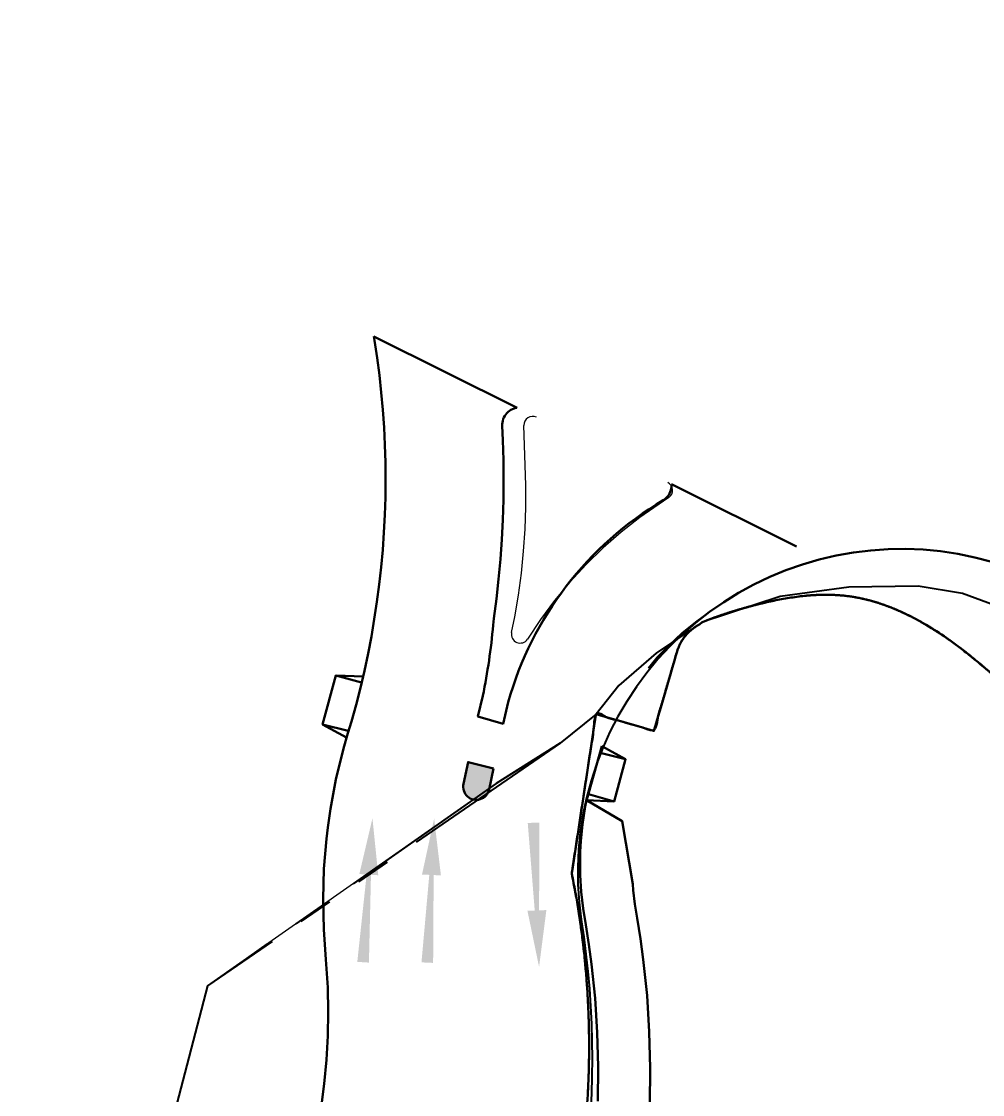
# Model space of a CAD drawing. Header units: millimetres. Extents: x 832508 to 836017, y 816085 to 819654.
# Drawn here: x 834424.3 to 834479.3, y 818164.9 to 818226.2 of the extents above; entities that cross this region are included whole.
import ezdxf

# ---------------------------------------------------------------- set-up
doc = ezdxf.new("R2010")
doc.units = ezdxf.units.MM
doc.header["$LTSCALE"] = 10
doc.linetypes.add('HIDDEN', pattern=[9.525, 6.35, -3.175])
doc.linetypes.add('PHANTOM', pattern=[2.5, 1.25, -0.25, 0.25, -0.25, 0.25, -0.25])
for name, color, linetype in [('BLOCK PLAN BOUNDARY(OFF)', 7, 'Continuous'), ('DLN030_1', 1, 'Continuous'), ('DLN810__', 7, 'Continuous')]:
    doc.layers.add(name, color=color, linetype=linetype)
for name, color, linetype, lineweight in [('DLN_140', 1, 'Continuous', 5), ('DW-TITLE', 7, 'Continuous', 0), ('MMH063__', 7, 'Continuous', 0), ('MMH065__', 7, 'Continuous', 0), ('MMH813_1', 1, 'Continuous', 0), ('XXXXX-PIW-P-WHCRMP1-XXX_1$0$Level 42', 7, 'Continuous', 0)]:
    doc.layers.add(name, color=color, linetype=linetype, lineweight=lineweight)
doc.styles.get("Standard").update_dxf_attribs({"font": 'arial.ttf'})
doc.dimstyles.new('ISO-25', dxfattribs={"dimtxt": 2.5, "dimasz": 2.5, "dimexe": 1.25, "dimexo": 0.625, "dimtad": 1, "dimdec": 3, "dimdsep": 46, "dimtxsty": 'Standard', "dimcen": 2.5, "dimadec": 4, "dimazin": 0, "dimtfac": 1, "dimtdec": 3, "dimtmove": 2, "dimatfit": 3, "dimfxl": 0, "dimarcsym": 0})

# ---------------------------------------------------------------- blocks, each defined once
blk = doc.blocks.new('*D29')
at = {"layer": 'Defpoints', "color": 0}
for p in [(834415.702, 817921.933), (834411.593, 817916.806), (834435.918, 817897.312)]:
    blk.add_point(p, dxfattribs=at)
at = {"layer": 'DLN030_1', "color": 0, "linetype": 'Continuous', "lineweight": -2}
for p, q in [((834802.441, 818404.518), (835197.398, 818897.357)), ((834826.766, 818385.024), (835221.723, 818877.863)), ((834440.027, 817902.439), (834415.702, 817921.933))]:
    blk.add_line(p, q, dxfattribs=at)
at = {"layer": 'DLN030_1', "color": 0, "insert": (835796.631, 819620.174), "char_height": 2.5, "attachment_point": 5, "rotation": 321.29164}
blk.add_mtext('30 m', dxfattribs=at)
blk = doc.blocks.new('*D30')
at = {"layer": 'Defpoints', "color": 0}
for p in [(834403.14, 817932), (834399.031, 817926.873), (834411.593, 817916.806)]:
    blk.add_point(p, dxfattribs=at)
at = {"layer": 'DLN030_1', "color": 0, "linetype": 'Continuous', "lineweight": -2}
for p, q in [((834789.879, 818414.585), (835184.835, 818907.424)), ((834802.441, 818404.518), (835197.398, 818897.357)), ((834415.702, 817921.933), (834403.14, 817932))]:
    blk.add_line(p, q, dxfattribs=at)
at = {"layer": 'DLN030_1', "color": 0, "insert": (834410.865, 817928.733), "char_height": 2.5, "attachment_point": 5, "rotation": 321.29164}
blk.add_mtext('AEL TUNNEL', dxfattribs=at)
blk = doc.blocks.new('*D31')
at = {"layer": 'Defpoints', "color": 0}
for p in [(834378.917, 817951.412), (834374.808, 817946.285), (834399.031, 817926.873)]:
    blk.add_point(p, dxfattribs=at)
at = {"layer": 'DLN030_1', "color": 0, "linetype": 'Continuous', "lineweight": -2}
for p, q in [((834765.656, 818433.997), (835160.613, 818926.836)), ((834789.879, 818414.585), (835184.835, 818907.424)), ((834403.14, 817932), (834378.917, 817951.412))]:
    blk.add_line(p, q, dxfattribs=at)
at = {"layer": 'DLN030_1', "color": 0, "insert": (835759.794, 819649.695), "char_height": 2.5, "attachment_point": 5, "rotation": 321.29164}
blk.add_mtext('30 m', dxfattribs=at)
blk = doc.blocks.new('Key_Plan')
at = {"layer": 'DW-TITLE', "linetype": 'Continuous', "lineweight": 30}
blk.add_lwpolyline([(7.5595, -13.5791), (7.5599, -13.5716), (7.5603, -13.5641), (7.5607, -13.5566), (7.561, -13.549), (7.5614, -13.5415), (7.5617, -13.534), (7.562, -13.5265), (7.5622, -13.519), (7.5625, -13.5115), (7.5627, -13.504), (7.5629, -13.4965), (7.5631, -13.489), (7.5633, -13.4814), (7.5635, -13.4739), (7.5636, -13.4664), (7.5637, -13.4589), (7.5638, -13.4514), (7.5639, -13.4439), (7.5639, -13.4363), (7.564, -13.4288), (7.564, -13.4213), (7.564, -13.4138), (7.564, -13.4063), (7.5639, -13.3987), (7.5639, -13.3912), (7.5638, -13.3837), (7.5637, -13.3762), (7.5636, -13.3687), (7.5635, -13.3612), (7.5633, -13.3537), (7.5631, -13.3461), (7.5629, -13.3386), (7.5627, -13.3311), (7.5625, -13.3236), (7.5622, -13.3161), (7.562, -13.3086), (7.5617, -13.3011), (7.5614, -13.2936), (7.561, -13.2861), (7.5607, -13.2786), (7.5603, -13.2711), (7.5599, -13.2635), (7.5595, -13.256), (7.5591, -13.2486), (7.5586, -13.2411), (7.5582, -13.2336), (7.5577, -13.2261), (7.5572, -13.2186), (7.5567, -13.2111), (7.5561, -13.2036), (7.5556, -13.1961), (7.555, -13.1886), (7.5544, -13.1812), (7.5538, -13.1737), (7.5531, -13.1662), (7.5525, -13.1587), (7.5518, -13.1513), (7.5511, -13.1438), (7.5504, -13.1363), (7.5496, -13.1289), (7.5489, -13.1214), (7.5481, -13.114), (7.5473, -13.1065), (7.5465, -13.0991), (7.5457, -13.0916), (7.5448, -13.0842), (7.544, -13.0767), (7.5431, -13.0693), (7.5422, -13.0619), (7.5413, -13.0544), (7.5403, -13.047), (7.5393, -13.0396), (7.5384, -13.0322), (7.5374, -13.0248), (7.5363, -13.0173), (7.5353, -13.0099), (7.5343, -13.0025), (7.5332, -12.9951), (7.5321, -12.9877), (7.531, -12.9804), (7.5298, -12.973), (7.5287, -12.9656), (7.5275, -12.9582), (7.5263, -12.9508), (7.5251, -12.9435), (7.5239, -12.9361), (7.5226, -12.9288), (7.5214, -12.9214), (7.5201, -12.9141), (7.5188, -12.9067), (7.5175, -12.8994), (7.5162, -12.8921), (7.5148, -12.8847), (7.5134, -12.8774), (7.512, -12.8701), (7.5106, -12.8628), (7.5092, -12.8555), (7.5085, -12.8518), (7.5081, -12.85), (7.508, -12.8495), (7.508, -12.8493), (7.508, -12.8493), (7.508, -12.8493), (7.508, -12.8493), (7.508, -12.8493), (7.508, -12.8493), (7.5079, -12.8492), (7.5079, -12.8489), (7.5077, -12.8479), (7.5073, -12.8458), (7.5065, -12.8418), (7.5061, -12.8397), (7.506, -12.8395), (7.506, -12.8393), (7.506, -12.8393), (7.506, -12.8393), (7.506, -12.8393), (7.506, -12.8393), (7.506, -12.8393), (7.506, -12.8392), (7.506, -12.8392), (7.506, -12.839), (7.506, -12.8387), (7.5061, -12.8381), (7.5069, -12.833), (7.5193, -12.752), (7.544, -12.5899), (7.5688, -12.4277), (7.5812, -12.3467), (7.5842, -12.3264), (7.5858, -12.3163), (7.5866, -12.3112), (7.587, -12.3087), (7.5871, -12.3074), (7.5872, -12.3073), (7.5872, -12.3072), (7.5872, -12.3072), (7.5872, -12.3072), (7.5872, -12.3072), (7.5873, -12.3072), (7.5876, -12.3073), (7.6023, -12.3116), (7.7203, -12.3459), (7.7792, -12.3631), (7.7802, -12.3634), (7.7806, -12.3635), (7.7807, -12.3636), (7.7807, -12.3636), (7.7807, -12.3635), (7.7808, -12.3635), (7.7808, -12.3634), (7.7809, -12.3631), (7.7816, -12.3606), (7.7831, -12.3556), (7.786, -12.3455), (7.7919, -12.3254), (7.8036, -12.2851), (7.8504, -12.1241), (7.8563, -12.104), (7.857, -12.1015), (7.8574, -12.1002), (7.8576, -12.0996), (7.8576, -12.0994), (7.8577, -12.0993), (7.8577, -12.0993), (7.8577, -12.0993), (7.8579, -12.0986), (7.8583, -12.0972), (7.8588, -12.0957), (7.8592, -12.0943), (7.8597, -12.0929), (7.8602, -12.0915), (7.8607, -12.0901), (7.8612, -12.0887), (7.8617, -12.0873), (7.8623, -12.0859), (7.8628, -12.0845), (7.8634, -12.0831), (7.864, -12.0817), (7.8646, -12.0804), (7.8652, -12.079), (7.8659, -12.0776), (7.8665, -12.0762), (7.8672, -12.0749), (7.8678, -12.0735), (7.8685, -12.0722), (7.8692, -12.0708), (7.87, -12.0695), (7.8707, -12.0682), (7.8715, -12.0668), (7.8722, -12.0655), (7.873, -12.0642), (7.8738, -12.0629), (7.8746, -12.0616), (7.8754, -12.0603), (7.8762, -12.059), (7.8771, -12.0577), (7.8779, -12.0565), (7.8788, -12.0552), (7.8797, -12.0539), (7.8806, -12.0527), (7.8815, -12.0515), (7.8824, -12.0502), (7.8834, -12.049), (7.8843, -12.0478), (7.8853, -12.0466), (7.8863, -12.0454), (7.8873, -12.0443), (7.8883, -12.0431), (7.8893, -12.0419), (7.8903, -12.0408), (7.8913, -12.0397), (7.8924, -12.0385), (7.8934, -12.0374), (7.8945, -12.0363), (7.8956, -12.0352), (7.8967, -12.0342), (7.8978, -12.0331), (7.8989, -12.032), (7.9, -12.031), (7.9011, -12.03), (7.9022, -12.029), (7.9034, -12.0279), (7.9045, -12.027), (7.9057, -12.026), (7.9069, -12.025), (7.9081, -12.0241), (7.9093, -12.0231), (7.9104, -12.0222), (7.9117, -12.0213), (7.9129, -12.0204), (7.9141, -12.0195), (7.9153, -12.0186), (7.9166, -12.0177), (7.9178, -12.0169), (7.919, -12.0161), (7.9203, -12.0152), (7.9216, -12.0144), (7.9228, -12.0136), (7.9241, -12.0129), (7.9254, -12.0121), (7.9267, -12.0114), (7.9279, -12.0106), (7.9292, -12.0099), (7.9305, -12.0092), (7.9307, -12.0091), (7.9308, -12.0091), (7.9308, -12.009), (7.9308, -12.009), (7.9308, -12.009), (7.9309, -12.009), (7.9309, -12.0089), (7.9312, -12.0087), (7.9318, -12.0083), (7.9328, -12.0075), (7.9415, -12.0006), (7.9415, -12.0006), (7.9415, -12.0006), (7.9416, -12.0006), (7.9417, -12.0006), (7.9418, -12.0005), (7.942, -12.0004), (7.9422, -12.0004), (7.9424, -12.0003), (7.9426, -12.0002), (7.9429, -12), (7.9433, -11.9999), (7.9436, -11.9998), (7.944, -11.9996), (7.9444, -11.9994), (7.9449, -11.9992), (7.9454, -11.999), (7.9459, -11.9988), (7.9465, -11.9986), (7.9471, -11.9984), (7.9477, -11.9981), (7.9483, -11.9979), (7.949, -11.9976), (7.9497, -11.9973), (7.9505, -11.997), (7.9513, -11.9967), (7.9521, -11.9964), (7.9529, -11.9961), (7.9538, -11.9957), (7.9547, -11.9954), (7.9556, -11.995), (7.9566, -11.9946), (7.9576, -11.9943), (7.9586, -11.9939), (7.9596, -11.9935), (7.9607, -11.9931), (7.9618, -11.9926), (7.963, -11.9922), (7.9641, -11.9918), (7.9653, -11.9913), (7.9665, -11.9909), (7.9678, -11.9904), (7.9691, -11.9899), (7.9704, -11.9894), (7.9717, -11.9889), (7.9731, -11.9884), (7.9745, -11.9879), (7.9759, -11.9874), (7.9773, -11.9869), (7.9788, -11.9863), (7.9803, -11.9858), (7.9818, -11.9852), (7.9834, -11.9847), (7.985, -11.9841), (7.9866, -11.9836), (7.9882, -11.983), (7.9899, -11.9824), (7.9915, -11.9818), (7.9932, -11.9812), (7.995, -11.9806), (7.9967, -11.98), (7.9985, -11.9794), (8.0003, -11.9787), (8.0022, -11.9781), (8.004, -11.9775), (8.0059, -11.9768), (8.0078, -11.9762), (8.0098, -11.9755), (8.0117, -11.9749), (8.0137, -11.9742), (8.0157, -11.9735), (8.0177, -11.9728), (8.0198, -11.9722), (8.0219, -11.9715), (8.024, -11.9708), (8.0261, -11.9701), (8.0282, -11.9694), (8.0304, -11.9687), (8.0326, -11.968), (8.0348, -11.9673), (8.037, -11.9666), (8.0393, -11.9659), (8.0415, -11.9652), (8.0438, -11.9645), (8.0462, -11.9637), (8.0485, -11.963), (8.0509, -11.9623), (8.0532, -11.9616), (8.0556, -11.9608), (8.0581, -11.9601), (8.0605, -11.9594), (8.063, -11.9586), (8.0655, -11.9579), (8.068, -11.9572), (8.0705, -11.9564), (8.073, -11.9557), (8.0756, -11.9549), (8.0782, -11.9542), (8.0808, -11.9534), (8.0834, -11.9527), (8.086, -11.952), (8.0887, -11.9512), (8.0913, -11.9505), (8.094, -11.9497), (8.0967, -11.949), (8.0994, -11.9483), (8.1022, -11.9475), (8.1049, -11.9468), (8.1077, -11.946), (8.1105, -11.9453), (8.1133, -11.9446), (8.1161, -11.9438), (8.119, -11.9431), (8.1218, -11.9424), (8.1247, -11.9417), (8.1276, -11.9409), (8.1305, -11.9402), (8.1334, -11.9395), (8.1363, -11.9388), (8.1393, -11.9381), (8.1422, -11.9374), (8.1452, -11.9367), (8.1482, -11.936), (8.1512, -11.9353), (8.1572, -11.9339), (8.1633, -11.9325), (8.1694, -11.9312), (8.1756, -11.9299), (8.1818, -11.9286), (8.1881, -11.9273), (8.1944, -11.9261), (8.2007, -11.9248), (8.2071, -11.9237), (8.2135, -11.9225), (8.2199, -11.9214), (8.2264, -11.9203), (8.2329, -11.9192), (8.2394, -11.9182), (8.2459, -11.9173), (8.2525, -11.9163), (8.259, -11.9154), (8.2656, -11.9146), (8.2722, -11.9138), (8.2788, -11.913), (8.2854, -11.9123), (8.2887, -11.912), (8.292, -11.9117), (8.2954, -11.9114), (8.2987, -11.9111), (8.302, -11.9108), (8.3053, -11.9105), (8.3087, -11.9103), (8.312, -11.9101), (8.3154, -11.9099), (8.3187, -11.9097), (8.3221, -11.9095), (8.3255, -11.9093), (8.3288, -11.9092), (8.3322, -11.909), (8.3356, -11.9089), (8.339, -11.9088), (8.3424, -11.9087), (8.3458, -11.9087), (8.3492, -11.9086), (8.3526, -11.9086), (8.356, -11.9086), (8.3594, -11.9086), (8.3629, -11.9087), (8.3663, -11.9087), (8.3698, -11.9088), (8.3732, -11.9089), (8.3767, -11.909), (8.3802, -11.9091), (8.3837, -11.9093), (8.3872, -11.9095), (8.3907, -11.9097), (8.3942, -11.9099), (8.3977, -11.9102), (8.4012, -11.9104), (8.4047, -11.9107), (8.4083, -11.911), (8.4118, -11.9114), (8.4154, -11.9117), (8.419, -11.9121), (8.4226, -11.9125), (8.4261, -11.913), (8.4297, -11.9134), (8.4334, -11.9139), (8.437, -11.9144), (8.4406, -11.915), (8.4442, -11.9155), (8.4479, -11.9161), (8.4515, -11.9167), (8.4552, -11.9174), (8.4589, -11.9181), (8.4626, -11.9188), (8.4663, -11.9195), (8.47, -11.9202), (8.4737, -11.921), (8.4774, -11.9218), (8.4812, -11.9227), (8.4849, -11.9235), (8.4887, -11.9244), (8.4925, -11.9253), (8.4963, -11.9263), (8.5001, -11.9273), (8.5039, -11.9283), (8.5077, -11.9293), (8.5115, -11.9304), (8.5153, -11.9315), (8.5192, -11.9326), (8.5231, -11.9338), (8.5269, -11.935), (8.5308, -11.9362), (8.5347, -11.9375), (8.5386, -11.9388), (8.5425, -11.9401), (8.5465, -11.9414), (8.5504, -11.9428), (8.5544, -11.9442), (8.5583, -11.9457), (8.5623, -11.9471), (8.5663, -11.9487), (8.5703, -11.9502), (8.5743, -11.9518), (8.5783, -11.9534), (8.5823, -11.955), (8.5864, -11.9567), (8.5904, -11.9584), (8.5945, -11.9601), (8.5985, -11.9619), (8.6026, -11.9637), (8.6067, -11.9656), (8.6108, -11.9674), (8.615, -11.9694), (8.6191, -11.9713), (8.6232, -11.9733), (8.6274, -11.9753), (8.6315, -11.9773), (8.6357, -11.9794), (8.6399, -11.9815), (8.6441, -11.9837), (8.6483, -11.9858), (8.6525, -11.9881), (8.6567, -11.9903), (8.6609, -11.9926), (8.6652, -11.9949), (8.6694, -11.9973), (8.6737, -11.9997), (8.678, -12.0021), (8.6823, -12.0045), (8.6866, -12.007), (8.6909, -12.0096), (8.6952, -12.0121), (8.6995, -12.0147), (8.7038, -12.0173), (8.7082, -12.02), (8.7125, -12.0227), (8.7169, -12.0254), (8.7212, -12.0282), (8.7256, -12.031), (8.73, -12.0339), (8.7344, -12.0367), (8.7388, -12.0396), (8.7432, -12.0426), (8.7476, -12.0455), (8.752, -12.0485), (8.7565, -12.0516), (8.7609, -12.0547), (8.7653, -12.0578), (8.7698, -12.0609), (8.7743, -12.0641), (8.7787, -12.0673), (8.7832, -12.0705), (8.7877, -12.0738), (8.7922, -12.0771), (8.7967, -12.0805), (8.8012, -12.0838), (8.8057, -12.0872), (8.8102, -12.0907), (8.8147, -12.0942), (8.8192, -12.0977), (8.8238, -12.1012), (8.8283, -12.1048), (8.8329, -12.1084), (8.8374, -12.112), (8.842, -12.1156), (8.8465, -12.1193), (8.8511, -12.1231), (8.8556, -12.1268), (8.8602, -12.1306), (8.8648, -12.1344), (8.8694, -12.1383), (8.8739, -12.1421), (8.8785, -12.146), (8.8831, -12.15)], dxfattribs=at)
blk.add_rational_spline([(7.9415, -12.0006), (7.9415, -12.0006), (8.2673, -11.8645), (8.6159, -11.9199), (8.8835, -12.1503), (8.8841, -12.1508), (8.8848, -12.1514), (8.8854, -12.152), (8.935, -12.1938), (8.9846, -12.2356), (9.0342, -12.2775), (9.0345, -12.2777), (9.0348, -12.278), (9.0351, -12.2782), (9.0356, -12.2787), (9.0361, -12.2791), (9.0366, -12.2795), (9.1263, -12.3554), (9.2052, -12.4221), (9.2747, -12.4808), (9.3424, -13.449), (9.4101, -14.4171), (9.4778, -15.3853), (8.5366, -15.4511), (7.5954, -15.5169), (6.6542, -15.5827), (6.871, -15.3483), (7.0572, -15.0888), (7.2099, -14.8084), (7.3446, -14.5611), (7.4421, -14.2969), (7.5006, -14.0215), (7.5829, -13.634), (7.5853, -13.2378), (7.508, -12.8493), (7.5073, -12.8459), (7.5066, -12.8426), (7.506, -12.8393), (7.533, -12.6619), (7.5601, -12.4845), (7.5872, -12.3072), (7.6517, -12.326), (7.7162, -12.3448), (7.7807, -12.3636), (7.8064, -12.2755), (7.832, -12.1874), (7.8577, -12.0993), (7.8691, -12.0601), (7.8948, -12.0283), (7.9308, -12.009), (7.9344, -12.0062), (7.938, -12.0034), (7.9415, -12.0006)], [1, 1, 0.900523501418, 0.900523501418, 1, 1, 1, 1, 1, 1, 1, 1, 1, 1, 1, 1, 1, 1, 1, 1, 1, 1, 1, 1, 1, 1, 0.994890275939, 0.994890275939, 1, 0.993032579035, 0.993032579035, 1, 0.986326861378, 0.986326861378, 1, 1, 1, 1, 1, 1, 1, 1, 1, 1, 1, 1, 1, 0.947963677627, 0.947963677627, 1, 1, 1, 1], degree=3, knots=[0, 0, 0, 0, 0.038462, 0.076923, 0.076923, 0.076923, 0.102564, 0.102564, 0.102564, 0.128205, 0.128205, 0.128205, 0.153846, 0.153846, 0.153846, 0.230769, 0.230769, 0.230769, 0.307692, 0.307692, 0.307692, 0.384615, 0.384615, 0.384615, 0.461538, 0.461538, 0.461538, 0.538462, 0.538462, 0.538462, 0.615385, 0.615385, 0.615385, 0.692308, 0.692308, 0.692308, 0.769231, 0.769231, 0.769231, 0.794872, 0.794872, 0.794872, 0.820513, 0.820513, 0.820513, 0.846154, 0.846154, 0.846154, 0.923077, 0.923077, 0.923077, 1, 1, 1, 1], dxfattribs=at)
blk = doc.blocks.new('XXXXX-PIW-P-WHCRMP1-XXX_1$0$TS1017')
at = {"layer": 'XXXXX-PIW-P-WHCRMP1-XXX_1$0$Level 42', "linetype": 'Continuous', "lineweight": 13, "ltscale": 10}
blk.add_hatch(color=7, dxfattribs=at).paths.add_polyline_path([(-4.038, -0.677), (-4.038, -0.156), (-10.31, -0.417), (-10.31, 0.417), (-4.038, 0.156), (-4.038, 0.677), (0, 0)])
blk = doc.blocks.new('*U24')
at = {"layer": 'MMH065__', "color": 7, "linetype": 'Continuous', "lineweight": 30}
for p, q in [((0.316, -1.395), (-0.399, -0.007)), ((-1.581, -3.023), (-2.842, -2.088))]:
    blk.add_line(p, q, dxfattribs=at)
at = {"layer": 'MMH065__', "color": 7, "linetype": 'Continuous', "lineweight": 30, "flags": 128}
blk.add_lwpolyline([(-2.565, -1.862), (-1.581, -3.023), (0.316, -1.395), (-0.684, -0.275)], dxfattribs=at)
blk = doc.blocks.new('*U25')
at = {"layer": 'MMH065__', "color": 7, "linetype": 'Continuous', "lineweight": 30}
for p, q in [((0.316, -1.395), (-0.399, -0.007)), ((-1.894, -3.289), (-3.155, -2.355))]:
    blk.add_line(p, q, dxfattribs=at)
at = {"layer": 'MMH065__', "color": 7, "linetype": 'Continuous', "lineweight": 30, "flags": 128}
blk.add_lwpolyline([(-2.878, -2.128), (-1.894, -3.289), (0.316, -1.395), (-0.684, -0.275)], dxfattribs=at)

msp = doc.modelspace()

# ---------------------------------------------------------------- hatches: boundary and pattern name
at = {"layer": 'MMH063__', "linetype": 'Continuous', "lineweight": 30}
h = msp.add_hatch(color=2, dxfattribs=at)
edge = h.paths.add_edge_path()
edge.add_line((834451.3388, 818183.4914), (834449.8886, 818183.8683))
edge.add_line((834449.8886, 818183.8683), (834449.6286, 818182.6219))
edge.add_arc((834450.3577, 818182.4531), 0.7484, 166.96149, 348.217562)
edge.add_line((834451.0903, 818182.3003), (834451.3388, 818183.4914))

# ---------------------------------------------------------------- linework, layer by layer
at = {"layer": 'BLOCK PLAN BOUNDARY(OFF)', "color": 3, "linetype": 'PHANTOM', "ltscale": 0.8}
for p, q in [((834457.2067, 818186.6122), (834455.1504, 818184.9472)), ((834455.1504, 818184.9472), (834434.9826, 818171.0726)), ((834434.9826, 818171.0726), (834430.5693, 818154.2346))]:
    msp.add_line(p, q, dxfattribs=at)
for points in [[(834480.3337, 818192.6963), (834478.167, 818193.5086), (834475.6385, 818193.9157), (834471.6669, 818193.8704), (834467.7346, 818193.3371), (834463.2711, 818191.8584), (834460.6509, 818190.0929), (834458.5039, 818188.2515), (834457.2067, 818186.6122), (834455.1504, 818184.9472), (834451.503, 818182.6504), (834434.9826, 818171.0726), (834430.5693, 818154.2347)], [(834461.8915, 818190.9288), (834461.4278, 818190.4791), (834460.7488, 818189.7452), (834460.1104, 818188.9757), (834459.5144, 818188.1728), (834458.9628, 818187.3389), (834458.457, 818186.4764), (834457.9985, 818185.5878), (834457.5887, 818184.6758), (834457.2288, 818183.7429), (834456.9198, 818182.792), (834456.6626, 818181.8257), (834456.458, 818180.847), (834456.3066, 818179.8587), (834456.2088, 818178.8636), (834456.1649, 818177.8647), (834456.1751, 818176.8648), (834456.2392, 818175.867), (834456.3572, 818174.8741), (834456.3595, 818174.8585), (834456.3797, 818174.7244), (834456.5025, 818173.8848), (834456.6292, 818172.8928), (834456.7364, 818171.8986), (834456.8241, 818170.9025), (834456.8922, 818169.9048), (834456.9408, 818168.906), (834456.9698, 818167.9064), (834456.9792, 818166.9065), (834456.969, 818165.9066), (834456.9391, 818164.907), (834456.8897, 818163.9083)]]:
    msp.add_lwpolyline(points, dxfattribs=at)
at = {"layer": 'DLN810__'}
msp.add_lwpolyline([(834479.8445, 818195.3118), (834478.8775, 818195.5659), (834477.8981, 818195.7673), (834476.9092, 818195.9155), (834475.9138, 818196.0101), (834474.9148, 818196.0507), (834473.915, 818196.0374), (834472.9174, 818195.97), (834471.9249, 818195.8488), (834470.9404, 818195.6742), (834469.9667, 818195.4466), (834469.0068, 818195.1668), (834468.0634, 818194.8355), (834467.1393, 818194.4538), (834466.2371, 818194.0226), (834465.3596, 818193.5434), (834464.5092, 818193.0174), (834463.6885, 818192.4463), (834462.8999, 818191.8316), (834462.1456, 818191.1753), (834461.4278, 818190.4791), (834460.7488, 818189.7452), (834460.1104, 818188.9757), (834459.5144, 818188.1728), (834458.9628, 818187.3389), (834458.457, 818186.4764), (834457.9985, 818185.5878), (834457.5887, 818184.6758), (834457.2288, 818183.7429), (834456.9198, 818182.792), (834456.6626, 818181.8257), (834456.458, 818180.847), (834456.3066, 818179.8587), (834456.2088, 818178.8636), (834456.1649, 818177.8647), (834456.1751, 818176.8648), (834456.2392, 818175.867), (834456.3572, 818174.8741), (834456.3595, 818174.8585), (834456.3797, 818174.7244), (834456.5025, 818173.8848), (834456.6292, 818172.8928), (834456.7364, 818171.8986), (834456.8241, 818170.9025), (834456.8922, 818169.9048), (834456.9408, 818168.906), (834456.9698, 818167.9064), (834456.9792, 818166.9065), (834456.969, 818165.9066), (834456.9391, 818164.907), (834456.8897, 818163.9083)], dxfattribs=at)
at = {"layer": 'DLN_140', "color": 6, "linetype": 'HIDDEN', "ltscale": 200}
msp.add_lwpolyline([(834480.3337, 818192.6963), (834478.167, 818193.5086), (834475.6385, 818193.9157), (834471.6669, 818193.8704), (834467.7346, 818193.3371), (834463.2711, 818191.8584), (834460.6509, 818190.0929), (834458.5039, 818188.2515), (834457.2067, 818186.6122), (834455.1504, 818184.9472), (834451.503, 818182.6504), (834434.9826, 818171.0726), (834430.5693, 818154.2347)], dxfattribs=at)
at = {"layer": 'MMH063__', "color": 7, "linetype": 'Continuous', "lineweight": 30, "elevation": 6, "flags": 128}
msp.add_lwpolyline([(834451.3388, 818183.4914), (834449.8886, 818183.8683), (834449.6286, 818182.6219, 1.0110218), (834451.0903, 818182.3003), (834451.3388, 818183.4914)], format="xyb", close=True, dxfattribs=at)
at = {"layer": 'MMH065__', "color": 7, "linetype": 'Continuous', "lineweight": 30}
for p, q in [((834444.5062, 818208.1903, 6), (834452.6955, 818204.1258, 6)), ((834461.5174, 818199.7474, 6), (834468.6687, 818196.1982, 6)), ((834460.2094, 818189.2359, 6), (834460.709, 818189.8404, 6)), ((834457.5312, 818184.7831, 6), (834456.6288, 818181.5102, 6))]:
    msp.add_line(p, q, dxfattribs=at)
at = {"layer": 'MMH065__', "color": 7, "linetype": 'Continuous', "lineweight": 30, "elevation": 6, "flags": 128}
for points in [[(834444.5011, 818208.1928), (834444.54, 818207.9648), (834444.6885, 818206.9759), (834444.8172, 818205.9842), (834444.926, 818204.9902), (834445.015, 818203.9942), (834445.084, 818202.9966), (834445.133, 818201.9978), (834445.162, 818200.9982), (834445.1711, 818199.9983), (834445.1601, 818198.9984), (834445.1292, 818197.9989), (834445.0782, 818197.0002), (834445.0073, 818196.0027), (834444.9165, 818195.0069), (834444.8058, 818194.013), (834444.6752, 818193.0216), (834444.5248, 818192.033), (834444.3547, 818191.0476), (834444.1649, 818190.0658), (834443.9555, 818189.088), (834443.7266, 818188.1145), (834443.4783, 818187.1459), (834443.2107, 818186.1824), (834443.0131, 818185.5151)], [(834481.1183, 818194.8829), (834480.7964, 818195.0059), (834479.8445, 818195.3118), (834478.8775, 818195.5659), (834477.8981, 818195.7673), (834476.9092, 818195.9155), (834475.9138, 818196.0101), (834474.9148, 818196.0507), (834473.915, 818196.0374), (834472.9174, 818195.97), (834471.9249, 818195.8488), (834470.9404, 818195.6742), (834469.9667, 818195.4466), (834469.0068, 818195.1668), (834468.0634, 818194.8355), (834467.1393, 818194.4538), (834466.2371, 818194.0226), (834465.3596, 818193.5434), (834464.5092, 818193.0174), (834463.6885, 818192.4463), (834463.4287, 818192.2438)], [(834463.4287, 818192.2438), (834462.9154, 818191.8679), (834462.1428, 818191.2333), (834461.4065, 818190.5568), (834460.709, 818189.8404)], [(834443.0131, 818185.5151), (834442.7624, 818184.6469), (834442.3294, 818182.8751), (834442.0118, 818181.1859), (834441.8582, 818180.1229), (834441.7823, 818179.4796), (834441.6418, 818177.7608), (834441.5909, 818176.0342), (834441.6302, 818174.3044), (834441.7598, 818172.5762), (834441.8181, 818171.7744), (834441.8585, 818170.9724), (834441.8867, 818169.5922), (834441.8626, 818168.2144), (834441.7862, 818166.8411), (834441.6581, 818165.4742), (834441.4785, 818164.1158)], [(834457.3165, 818164.4842), (834457.3357, 818166.4482), (834457.2804, 818168.4089), (834457.1511, 818170.3636), (834456.948, 818172.3094), (834456.7963, 818173.4344), (834456.62, 818174.555), (834456.4646, 818175.498), (834456.3582, 818176.4506), (834456.3016, 818177.4103), (834456.2952, 818178.3746), (834456.3059, 818178.7378), (834456.3393, 818179.3406), (834456.4341, 818180.3059), (834456.5905, 818181.3281), (834456.6671, 818181.6923)], [(834456.6671, 818181.6923), (834458.6976, 818180.4918), (834459.3072, 818176.8894)], [(834459.3072, 818176.8894), (834459.332, 818176.5345), (834459.43, 818175.7365), (834459.569, 818174.9476), (834459.7532, 818173.7621), (834459.9113, 818172.5719), (834460.1223, 818170.5137), (834460.2552, 818168.4464), (834460.3097, 818166.373), (834460.2856, 818164.2965)]]:
    msp.add_lwpolyline(points, dxfattribs=at)
msp.add_lwpolyline([(834461.5179, 818199.742), (834461.5204, 818199.7114), (834461.5186, 818199.6114), (834461.5069, 818199.5122), (834461.4854, 818199.4146), (834461.4542, 818199.3196), (834461.4137, 818199.2282), (834461.3642, 818199.1414), (834461.3064, 818199.0598), (834461.2406, 818198.9845), (834461.1677, 818198.9161), (834461.0884, 818198.8554), (834461.0519, 818198.8314, 0.1926052), (834452.1828, 818187.296), (834451.8861, 818186.0578), (834450.4477, 818186.4774), (834450.7313, 818187.6607, 0.0286278), (834451.3237, 818191.6927), (834451.3583, 818192.0733), (834451.5065, 818193.1986), (834451.6322, 818194.3266), (834451.7352, 818195.4569), (834451.8157, 818196.589), (834451.8735, 818197.7225), (834451.9086, 818198.8569), (834451.9211, 818199.9918), (834451.9108, 818201.1268), (834451.8778, 818202.2613), (834451.8397, 818203.0834), (834451.8396, 818203.0868), (834451.8395, 818203.1867), (834451.8495, 818203.2862), (834451.8693, 818203.3841), (834451.8989, 818203.4796), (834451.9378, 818203.5717), (834451.9857, 818203.6595), (834452.0421, 818203.742), (834452.1065, 818203.8184), (834452.1782, 818203.8881), (834452.2564, 818203.9502), (834452.3405, 818204.0043), (834452.4296, 818204.0496), (834452.5228, 818204.0859), (834452.6191, 818204.1126), (834452.6799, 818204.1231)], format="xyb", dxfattribs=at)
at = {"layer": 'MMH813_1', "elevation": 6, "flags": 128}
for points in [[(834452.3776, 818191.2701), (834452.5593, 818192.1649), (834452.7691, 818193.4107), (834452.9373, 818194.6627), (834453.0637, 818195.9196), (834453.1482, 818197.1801), (834453.1906, 818198.4426), (834453.1909, 818199.7059), (834453.078, 818203.1132)], [(834461.371, 818198.9932), (834459.7142, 818197.8402), (834458.64, 818197.003), (834457.6125, 818196.1089), (834456.6348, 818195.1607), (834455.7098, 818194.161), (834454.8402, 818193.1128), (834454.0285, 818192.0191), (834453.2847, 818190.8947)]]:
    msp.add_lwpolyline(points, dxfattribs=at)
at = {"layer": 'MMH813_1'}
for centre, start, end in [((834453.5778, 818203.1298, 6), 63.604274, 181.896698), ((834461.0854, 818199.4036, 6), 304.834291, 63.604274), ((834452.8676, 818191.1706, 6), 168.527686, 326.51377)]:
    msp.add_arc(centre, 0.5, start, end, dxfattribs=at)

# ---------------------------------------------------------------- block references
at = {"xscale": 17.11398530192622, "yscale": 17.11398530192622, "zscale": 17.11398530192622}
msp.add_blockref('Key_Plan', (834327.3597, 818397.2368), dxfattribs=at)
at = {"layer": 'MMH065__', "color": 7, "linetype": 'Continuous', "lineweight": 30}
for name, p, rotation in [('*U25', (834442.6158, 818185.0393, 6), 214.2311481120219), ('*U24', (834457.8586, 818185.0116, 6), 33.94641662950087)]:
    msp.add_blockref(name, p, dxfattribs=dict(at, rotation=rotation))
at = {"layer": 'XXXXX-PIW-P-WHCRMP1-XXX_1$0$Level 42', "linetype": 'Continuous', "lineweight": 13, "ltscale": 1.666667}
for p, xscale, yscale, zscale, rotation in [((834444.419, 818180.6547, 6), 0.7999999999999992, 0.7999999999999992, 0.7999999999999992, 86.28384049773102), ((834447.9475, 818180.6396, 6), 0.7999999999999992, 0.7999999999999992, 0.7999999999999992, 87.27996315847186), ((834453.9491, 818172.1562, 6), 0.8000000000000014, 0.8000000000000014, 0.8000000000000014, 272.1903674918129)]:
    msp.add_blockref('XXXXX-PIW-P-WHCRMP1-XXX_1$0$TS1017', p, dxfattribs=dict(at, xscale=xscale, yscale=yscale, zscale=zscale, rotation=rotation))

# ---------------------------------------------------------------- dimensions: what is measured, and where the dimension line sits
at = {"layer": 'DLN030_1'}
dim = msp.add_linear_dim(base=(834378.9168, 817951.4122), p1=(834399.0308, 817926.8731), p2=(834374.808, 817946.2851), angle=321.291636, text='30 m', dimstyle='ISO-25', override={"dimscale": 1000, "dimtxt": 0.0025, "dimasz": 0.0015, "dimfxl": 15, "dimarcsym": 2}, dxfattribs=at)
dim.commit()
dim.dimension.update_dxf_attribs({"geometry": '*D31', "text_midpoint": (835759.7945, 819649.6947)})
dim = msp.add_aligned_dim(p1=(834435.9183, 817897.3118), p2=(834411.5932, 817916.8058), distance=-6.5703, text='30 m', dimstyle='ISO-25', override={"dimscale": 1000, "dimtxt": 0.0025, "dimasz": 0.0015, "dimfxl": 15, "dimarcsym": 2}, dxfattribs=at)
dim.commit()
dim.dimension.update_dxf_attribs({"geometry": '*D29', "text_midpoint": (835796.6308, 819620.1744)})
dim = msp.add_linear_dim(base=(834403.1396, 817932.0002), p1=(834411.5932, 817916.8058), p2=(834399.0308, 817926.8731), angle=321.291636, text='AEL TUNNEL', dimstyle='ISO-25', override={"dimscale": 1000, "dimtxt": 0.0025, "dimasz": 0.0015, "dimfxl": 15, "dimarcsym": 2}, dxfattribs=at)
dim.commit()
dim.dimension.update_dxf_attribs({"geometry": '*D30', "text_midpoint": (834410.8653, 817928.7331), "dimtype": 160})

doc.saveas('drawing.dxf')
